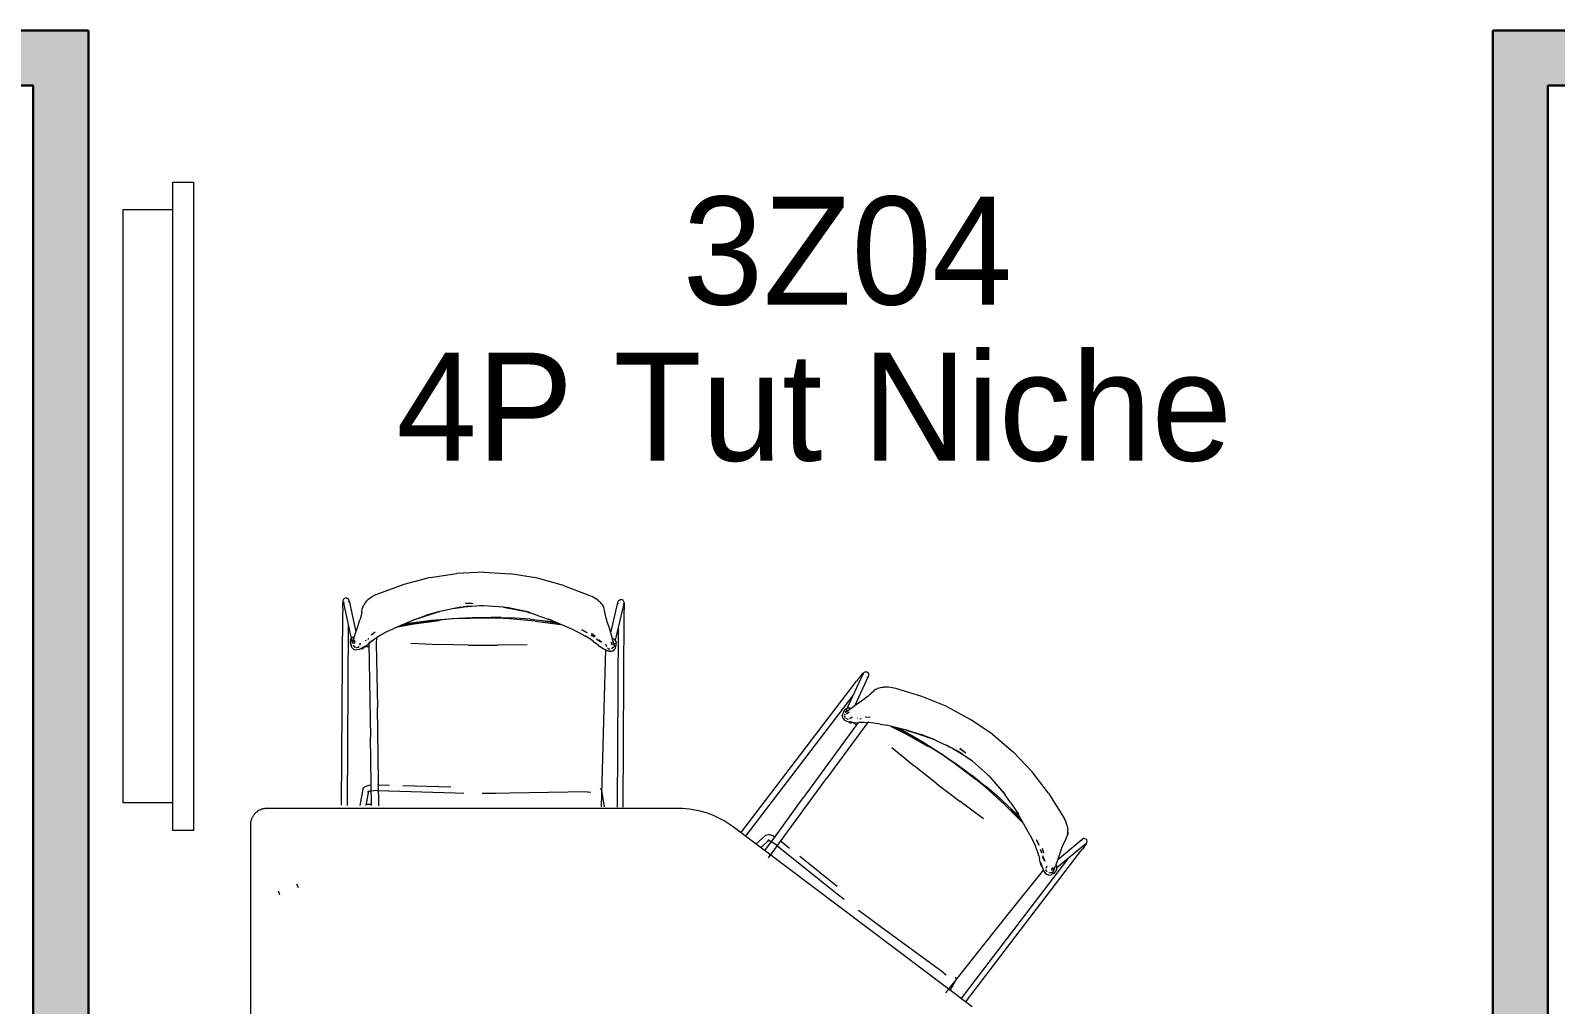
# Model space of a CAD drawing. Header units: millimetres. Extents: x 155927 to 317870, y -36033 to 97293.
# Drawn here: x 213285 to 216106, y 11805 to 13608 of the extents above; entities that cross this region are included whole.
import ezdxf

# ---------------------------------------------------------------- set-up
doc = ezdxf.new("R2010")
doc.units = ezdxf.units.MM
doc.header["$MEASUREMENT"] = 0
for name, color, linetype, lineweight in [('A-AREA-IDEN', 7, 'CONTINUOUS', 9), ('A-WALL-PATT', 7, 'CONTINUOUS', 9), ('E-ELEC-EQPM', 8, 'CONTINUOUS', 9), ('G-IMPT', 8, 'CONTINUOUS', 9), ('I-FURN', 8, 'CONTINUOUS', 9), ('I-WALL', 7, 'CONTINUOUS', 9)]:
    doc.layers.add(name, color=color, linetype=linetype, lineweight=lineweight)
doc.styles.add('Century Gothic', font='GOTHIC.TTF', dxfattribs={"height": 200})

msp = doc.modelspace()

# ---------------------------------------------------------------- hatches: boundary and pattern name
at = {"layer": 'A-WALL-PATT'}
h = msp.add_hatch(color=256, dxfattribs=at)
h.paths.add_polyline_path([(209119.3, 13505.6), (210809.3, 13505.6), (210809.3, 13607.6), (209119.3, 13607.6)], flags=0)
h.paths.add_polyline_path([(205409.3, 13505.6), (205409.3, 13607.6), (205291.8, 13607.6), (205291.8, 13505.6)], flags=0)
h.paths.add_polyline_path([(213289.8, 13505.6), (213289.8, 13607.6), (211819.3, 13607.6), (211819.3, 13505.6), (213010.3, 13505.6)], flags=0)
h.paths.add_polyline_path([(206419.3, 13505.6), (208109.3, 13505.6), (208109.3, 13607.6), (206419.3, 13607.6)], flags=0)
for points in [[(213391.8, 9850.1), (213391.8, 13607.6), (213289.8, 13607.6), (213289.8, 9850.1)], [(215989.8, 9850.1), (216091.8, 9850.1), (216091.8, 13607.6), (215989.8, 13607.6), (215989.8, 9865.1)]]:
    msp.add_hatch(color=256, dxfattribs=at).paths.add_polyline_path(points, flags=0)
h = msp.add_hatch(color=256, dxfattribs=at)
h.paths.add_polyline_path([(216091.8, 13505.6), (217586.3, 13505.6), (217586.3, 13607.6), (216091.8, 13607.6)], flags=0)
h.paths.add_polyline_path([(220212.3, 13505.6), (220212.3, 13607.6), (218596.3, 13607.6), (218596.3, 13505.6), (218815.8, 13505.6)], flags=0)
h.paths.add_polyline_path([(230452.2, 13505.6), (230738.8, 13505.6), (230738.8, 13607.6), (222672.3, 13607.6), (222672.3, 13505.6), (229850.8, 13505.6)], flags=0)
h.paths.add_polyline_path([(221222.3, 13505.6), (221662.3, 13505.6), (221662.3, 13607.6), (221222.3, 13607.6)], flags=0)

# ---------------------------------------------------------------- linework, layer by layer
at = {"layer": 'E-ELEC-EQPM'}
for p, q in [((213547.9, 13327), (213586, 13327)), ((213547.9, 13276.2), (213547.9, 13327)), ((213547.9, 13327), (213586, 13327)), ((213547.9, 12127), (213547.9, 13327)), ((213586, 13327), (213586, 12127)), ((213586, 13327), (213586, 12127)), ((213456, 13276.2), (213547.9, 13276.2)), ((213456, 12177.8), (213456, 13276.2)), ((213456, 12177.8), (213456, 13276.2)), ((213456, 13276.2), (213547.9, 13276.2)), ((213547.9, 12177.8), (213456, 12177.8)), ((213547.9, 12177.8), (213456, 12177.8)), ((213547.9, 12127), (213547.9, 12177.8)), ((213586, 12127), (213547.9, 12127)), ((213586, 12127), (213547.9, 12127))]:
    msp.add_line(p, q, dxfattribs=at)
at = {"layer": 'G-IMPT'}
for p, q in [((214023.7, 12595), (213975.2, 12582.3)), ((214023.7, 12595), (214073.1, 12602.7)), ((214123.1, 12605), (214073.1, 12602.7)), ((214123.1, 12605), (214172.9, 12602.1)), ((214222.3, 12593.7), (214172.9, 12602.1)), ((214270.6, 12580.4), (214222.3, 12593.7)), ((213863.1, 12553.1), (213864.4, 12555.5)), ((213864.4, 12555.5), (213866.5, 12557)), ((213869.2, 12557.3), (213866.5, 12557)), ((213869.2, 12557.3), (213871.3, 12556.5)), ((213871.6, 12556.2), (213871.3, 12556.5)), ((213871.6, 12556.2), (213873.5, 12554.4)), ((213911, 12555.5), (213908.9, 12553.7)), ((213915.9, 12558.8), (213911, 12555.5)), ((213915.9, 12558.8), (213916.2, 12559)), ((213921.8, 12562.1), (213916.2, 12559)), ((213928.2, 12564.9), (213921.8, 12562.1)), ((213975.2, 12582.3), (213928.2, 12564.9)), ((214270.6, 12580.4), (214317.3, 12562.6)), ((214317.3, 12562.6), (214323.7, 12559.6)), ((214329.3, 12556.4), (214323.7, 12559.6)), ((214329.3, 12556.4), (214329.6, 12556.2)), ((214334.5, 12552.8), (214329.6, 12556.2)), ((213860, 12173.4), (213862.2, 12532)), ((213862.3, 12538.3), (213862.2, 12532)), ((213862.3, 12538.3), (213862.5, 12545.5)), ((213862.5, 12545.5), (213862.8, 12550.7)), ((213862.8, 12550.7), (213863.1, 12553.1)), ((213879.5, 12476.8), (213863.4, 12550.5)), ((213863.4, 12550.5), (213864.4, 12548.3)), ((213864.2, 12548.5), (213864.4, 12548.3)), ((213873.5, 12554.4), (213873.2, 12554.7)), ((213874.2, 12551.9), (213873.5, 12554.4)), ((213873.5, 12549.6), (213874, 12552.2)), ((213873.6, 12549.8), (213874, 12552.2)), ((213874.2, 12551.9), (213886.7, 12494.3)), ((213897.3, 12531.4), (213895.6, 12522.1)), ((213897.3, 12531.4), (213898.4, 12537.4)), ((213900.3, 12542.3), (213898.4, 12537.4)), ((213900.3, 12542.3), (213901.5, 12544.6)), ((213903, 12547.1), (213901.5, 12544.6)), ((213903.3, 12547.5), (213903, 12547.1)), ((213903.3, 12547.5), (213904.8, 12549.5)), ((213904.8, 12549.5), (213907, 12551.9)), ((213907, 12551.9), (213908.9, 12553.7)), ((213995.4, 12517.2), (214036.7, 12531.1)), ((214036.7, 12531.1), (214017, 12525.1)), ((214017, 12525.1), (214036.7, 12530.9)), ((214079.3, 12540.1), (214036.7, 12531.1)), ((214036.7, 12531.1), (214041.9, 12532.4)), ((214041.9, 12532.4), (214036.7, 12530.9)), ((214065.5, 12537.7), (214079.6, 12539.7)), ((214065.5, 12537.7), (214072.6, 12538.9)), ((214079.3, 12540.1), (214100.9, 12542.3)), ((214079.3, 12540.1), (214090.6, 12541.3)), ((214079.6, 12539.7), (214090.6, 12541.3)), ((214122.7, 12542.8), (214085.7, 12540.7)), ((214085.7, 12540.7), (214090.6, 12541.3)), ((214089.6, 12547.2), (214103.2, 12547.8)), ((214099.8, 12547.7), (214089.6, 12547.2)), ((214100.9, 12542.3), (214090.6, 12541.3)), ((214122.7, 12542.8), (214115.2, 12542.7)), ((214122.7, 12542.8), (214115.2, 12542.7)), ((214159.6, 12540.1), (214122.7, 12542.8)), ((214159.6, 12540.3), (214166, 12539.1)), ((214159.6, 12540.3), (214163.1, 12539.9)), ((214159.6, 12540.1), (214165, 12539.6)), ((214208.5, 12530), (214166, 12539.5)), ((214201.4, 12531.9), (214166, 12539.5)), ((214166, 12539.1), (214201.4, 12531.9)), ((214208.5, 12530), (214201.4, 12531.9)), ((214201.4, 12531.9), (214208.4, 12529.6)), ((214224.6, 12524.3), (214208.4, 12529.6)), ((214334.5, 12552.8), (214336.5, 12551.1)), ((214338.4, 12549.2), (214336.5, 12551.1)), ((214338.4, 12549.2), (214338.9, 12548.7)), ((214340.6, 12546.8), (214338.9, 12548.7)), ((214342.1, 12544.8), (214340.6, 12546.8)), ((214344.5, 12540.5), (214342.1, 12544.8)), ((214342.1, 12544.8), (214342.3, 12544.4)), ((214342.1, 12544.8), (214345, 12539.6)), ((214342.3, 12544.4), (214343.9, 12541.8)), ((214343.9, 12541.8), (214345, 12539.6)), ((214344.5, 12540.5), (214345, 12539.6)), ((214346.8, 12534.6), (214345, 12539.6)), ((214347.9, 12528.5), (214346.8, 12534.6)), ((214349.4, 12519.3), (214347.9, 12528.5)), ((214358.2, 12492.7), (214371.2, 12548.8)), ((214382, 12547.2), (214366.2, 12479.1)), ((214371.2, 12548.8), (214372, 12551.3)), ((214371.9, 12546.5), (214371.4, 12549.1)), ((214371.8, 12546.7), (214371.4, 12549.1)), ((214372, 12551.3), (214372.3, 12551.6)), ((214374.2, 12553.4), (214372.3, 12551.6)), ((214374.2, 12553.4), (214376.3, 12554.1)), ((214379, 12553.8), (214376.3, 12554.1)), ((214381.1, 12552.3), (214379, 12553.8)), ((214380.8, 12170.1), (214383, 12528.8)), ((214382, 12547.2), (214381, 12545.1)), ((214381, 12545.1), (214381.2, 12545.3)), ((214382.3, 12549.9), (214381.1, 12552.3)), ((214382.3, 12549.9), (214382.6, 12547.5)), ((214382.6, 12547.5), (214382.9, 12542.2)), ((214382.9, 12542.2), (214383, 12535)), ((214383, 12528.8), (214383, 12535)), ((213870.8, 12173.3), (213872.9, 12506.9)), ((213886, 12492.1), (213890, 12504.6)), ((213890, 12504.6), (213893.9, 12516.5)), ((213895.6, 12522.1), (213893.9, 12516.5)), ((213944.7, 12495), (213955.4, 12500.2)), ((213995.4, 12517.2), (213955.3, 12500.2)), ((213964.7, 12504.3), (213955.3, 12500.2)), ((213964.7, 12504.3), (213955.4, 12500.2)), ((213993.8, 12509.3), (213963.5, 12503.7)), ((213963.5, 12503.7), (213993.6, 12509.3)), ((213985.5, 12509.5), (213970.4, 12506.6)), ((213979.2, 12509.6), (213976, 12509)), ((214026.6, 12515.7), (213979.2, 12509.6)), ((213985.5, 12509.5), (214024.8, 12515.1)), ((213989.7, 12515), (213995.4, 12517.2)), ((213989.7, 12515), (213995.4, 12517.2)), ((214040.9, 12515.4), (213993.6, 12509.3)), ((213993.8, 12509.3), (214040.9, 12515.4)), ((213995.4, 12517.2), (214017, 12525.1)), ((213995.4, 12517.2), (214017, 12525.1)), ((214024.8, 12515.1), (214064.5, 12519)), ((214074.4, 12519.2), (214026.6, 12515.7)), ((214064.5, 12519), (214101.6, 12520.8)), ((214074.4, 12519.2), (214098.4, 12520)), ((214098.4, 12520), (214122.5, 12520.2)), ((214101.6, 12520.8), (214117.9, 12521.1)), ((214117.9, 12521.1), (214136.8, 12521.4)), ((214122.5, 12520.2), (214146.6, 12519.7)), ((214155.6, 12520.8), (214136.8, 12521.4)), ((214170.6, 12518.6), (214146.6, 12519.7)), ((214155.6, 12520.8), (214171.9, 12520.4)), ((214218.4, 12514.5), (214170.6, 12518.6)), ((214208.9, 12518.1), (214171.9, 12520.4)), ((214208.9, 12518.1), (214248.7, 12513.7)), ((214218.4, 12514.5), (214265.7, 12507.8)), ((214224.6, 12524.3), (214249.6, 12515.6)), ((214262.1, 12510), (214232.5, 12514.2)), ((214262.1, 12510), (214232.5, 12514.2)), ((214249.6, 12515.6), (214243.1, 12518.2)), ((214289.4, 12498.1), (214243.1, 12518.2)), ((214256.3, 12512.5), (214248.7, 12513.7)), ((214265.7, 12507.8), (214268.3, 12507.3)), ((214349.4, 12519.3), (214351.1, 12513.7)), ((214351.1, 12513.7), (214354.9, 12501.7)), ((214354.9, 12501.7), (214361.5, 12480.5)), ((214372, 12503.8), (214369.9, 12170.2)), ((213876.7, 12479), (213876.4, 12477.3)), ((213876.7, 12473.2), (213876.4, 12477.3)), ((213876.7, 12479), (213876.8, 12479.3)), ((213876.7, 12473.2), (213877.6, 12470)), ((213876.8, 12479.3), (213878.3, 12482.1)), ((213878.4, 12482.4), (213878.3, 12482.1)), ((213878.4, 12482.4), (213880.4, 12484.2)), ((213881.2, 12477.5), (213879.7, 12474.3)), ((213881, 12476.4), (213879.7, 12474.3)), ((213880.1, 12474), (213879.7, 12475.9)), ((213880.3, 12472.9), (213882.4, 12481)), ((213882.1, 12480.4), (213880.3, 12472.9)), ((213882.8, 12485.4), (213880.4, 12484.2)), ((213882.9, 12485.4), (213880.4, 12484.2)), ((213880.6, 12484.3), (213880.4, 12484.2)), ((213880.5, 12475.2), (213882.4, 12481)), ((213881.2, 12477.5), (213880.5, 12475.2)), ((213880.6, 12484.3), (213882.9, 12485.4)), ((213881, 12476.4), (213881.5, 12476.8)), ((213881.3, 12470.4), (213882.1, 12468.7)), ((213882.1, 12480.4), (213886, 12492.1)), ((213882.8, 12485.4), (213882.9, 12485.4)), ((213884.3, 12478.8), (213882.9, 12478.1)), ((213883.5, 12472.9), (213885.1, 12478.5)), ((213883.5, 12472.9), (213884.4, 12475)), ((213884.8, 12475.3), (213883.7, 12474.2)), ((213883.7, 12474.2), (213884.4, 12475)), ((213884.8, 12475.3), (213884, 12474.7)), ((213893.9, 12469.6), (213895.2, 12474.3)), ((213905.3, 12478.7), (213903.9, 12478.1)), ((213906.2, 12469.2), (213911.7, 12473.5)), ((213908.5, 12480.4), (213910.1, 12481.4)), ((213910.7, 12481.8), (213910.1, 12481.4)), ((213910.7, 12473.1), (213913.4, 12300.2)), ((213910.8, 12474.4), (213919.1, 12479.9)), ((213910.8, 12474.4), (213918.6, 12479.4)), ((213914.9, 12476.4), (213911.7, 12473.5)), ((213914.6, 12488.7), (213915.1, 12489.1)), ((213914.9, 12476.4), (213919.1, 12479.9)), ((213915.1, 12489.1), (213922.5, 12494.3)), ((213918.6, 12479.4), (213926, 12484.8)), ((213924.8, 12482), (213924.3, 12473.6)), ((213924.3, 12473.6), (213926.3, 12354.7)), ((213925.5, 12484.8), (213924.8, 12482)), ((213934.3, 12489.6), (213925.3, 12484.3)), ((213926, 12484.8), (213925.3, 12484.3)), ((213944.7, 12495), (213934.3, 12489.6)), ((213988.1, 12473.7), (214041.3, 12471.2)), ((214095.2, 12469.9), (214041.3, 12471.2)), ((214203.2, 12470.2), (214149.2, 12469.6)), ((214289.4, 12498.1), (214300, 12492.8)), ((214300, 12492.8), (214310.4, 12487.2)), ((214314.8, 12492.4), (214304.4, 12498)), ((214304.4, 12498), (214313.8, 12493)), ((214319.3, 12481.8), (214310.4, 12487.2)), ((214314.8, 12492.4), (214313.8, 12493)), ((214325.9, 12476.9), (214318.6, 12482.3)), ((214319.3, 12481.8), (214318.6, 12482.3)), ((214327.5, 12484.4), (214321.6, 12488.3)), ((214321.6, 12488.3), (214323.5, 12487.1)), ((214322.3, 12491.8), (214329.5, 12486.6)), ((214327.5, 12484.4), (214323.5, 12487.1)), ((214325.9, 12476.9), (214329.6, 12473.8)), ((214330, 12486.2), (214329.5, 12486.6)), ((214332.8, 12470.8), (214329.6, 12473.8)), ((214332.3, 12480.7), (214331.7, 12481.1)), ((214334.8, 12479), (214331.7, 12481.1)), ((214332.3, 12480.7), (214334.8, 12479)), ((214338.2, 12466.5), (214332.8, 12470.8)), ((214336.6, 12477.4), (214333.9, 12479.1)), ((214334.4, 12478.8), (214333.9, 12479.1)), ((214336.6, 12477.4), (214334.4, 12478.8)), ((214336.6, 12477.4), (214336, 12477.7)), ((214339.8, 12475.7), (214336, 12477.7)), ((214338.9, 12477.5), (214336.5, 12479.6)), ((214336.6, 12477.4), (214339.8, 12475.7)), ((214340.1, 12476.6), (214341.3, 12475.8)), ((214350.6, 12466.6), (214349.2, 12471.5)), ((214360.8, 12471.3), (214359.3, 12472.7)), ((214359.3, 12472.7), (214360.4, 12471.8)), ((214361, 12470), (214359.5, 12475.5)), ((214360.8, 12471.3), (214359.8, 12472.4)), ((214361, 12470), (214359.8, 12472.4)), ((214364, 12472.2), (214361.5, 12480.5)), ((214361.8, 12482.4), (214361.7, 12482.4)), ((214363.5, 12473.4), (214361.7, 12475.1)), ((214361.8, 12482.4), (214364, 12481.3)), ((214364.2, 12469.9), (214362.1, 12478.1)), ((214362.1, 12478.1), (214362.5, 12476.8)), ((214364.2, 12469.9), (214362.5, 12476.8)), ((214364.8, 12471.3), (214363.3, 12474.5)), ((214365.6, 12466.6), (214363.3, 12474.5)), ((214364.8, 12471.3), (214363.5, 12473.4)), ((214364, 12481.3), (214364.2, 12481.2)), ((214365.6, 12466.6), (214364, 12472.2)), ((214366.3, 12479.1), (214364.2, 12481.2)), ((214364.8, 12472.9), (214364.4, 12471)), ((214364.5, 12480.9), (214366.1, 12479.3)), ((214364.5, 12480.9), (214366.3, 12479.1)), ((214367.8, 12475.9), (214366.1, 12479.3)), ((214366.1, 12479.3), (214367.7, 12476.2)), ((214366.1, 12479.3), (214366.3, 12479.1)), ((214367.8, 12475.9), (214366.3, 12479.1)), ((214366.8, 12466.9), (214367.8, 12470.1)), ((214367.8, 12475.9), (214367.7, 12476.2)), ((214367.8, 12475.9), (214368.1, 12474.2)), ((214367.8, 12470.1), (214367.9, 12472.9)), ((214367.9, 12472.9), (214368.1, 12474.2)), ((213879, 12465.7), (213877.6, 12470)), ((213879, 12465.7), (213882.2, 12462.6)), ((213881.6, 12469.9), (213882.1, 12468.7)), ((213882.2, 12462.6), (213883.5, 12462.1)), ((213885, 12465.9), (213882.4, 12468.1)), ((213883.5, 12462.1), (213887.7, 12460.9)), ((213883.9, 12466.9), (213885.6, 12465.7)), ((213883.9, 12466.9), (213884.5, 12466.5)), ((213885.6, 12465.7), (213884.5, 12466.5)), ((213887.5, 12465.2), (213888.1, 12465.3)), ((213891.8, 12461.7), (213887.7, 12460.9)), ((213890, 12465.7), (213888.1, 12465.3)), ((213890.6, 12466), (213890, 12465.7)), ((213890.6, 12466), (213892.5, 12467.6)), ((213891.8, 12461.7), (213900.3, 12466.1)), ((213903.1, 12467.3), (213898.3, 12465.1)), ((213898.3, 12465.1), (213900.3, 12466.1)), ((213910.8, 12466.7), (213902.7, 12467.1)), ((213903.1, 12467.3), (213906.2, 12469.2)), ((213903.5, 12467.5), (213909.7, 12467.2)), ((213903.5, 12467.5), (213910.8, 12467.1)), ((214095.2, 12469.9), (214149.2, 12469.6)), ((214339.5, 12466.3), (214335.8, 12468.6)), ((214335.8, 12468.6), (214344.1, 12463.8)), ((214341.3, 12464.6), (214338.2, 12466.5)), ((214339.5, 12466.3), (214344.1, 12463.8)), ((214341.3, 12464.6), (214347.3, 12462)), ((214348.3, 12461.5), (214345.2, 12352.1)), ((214353.3, 12459), (214347.3, 12462)), ((214353.7, 12463.1), (214352.1, 12464.6)), ((214356.6, 12458), (214352.9, 12459.3)), ((214357.9, 12458.5), (214352.9, 12459.3)), ((214357.9, 12458.5), (214353.3, 12459)), ((214353.7, 12463.1), (214354.7, 12462.6)), ((214356.3, 12462.4), (214354.7, 12462.6)), ((214356.6, 12458), (214360.8, 12459.1)), ((214359.8, 12463.2), (214362.1, 12465.2)), ((214360.8, 12459.1), (214362.1, 12459.6)), ((214362.1, 12459.6), (214365.4, 12462.7)), ((214362.3, 12465.7), (214363.1, 12467.3)), ((214362.8, 12467), (214362.3, 12465.7)), ((214366.8, 12466.9), (214365.4, 12462.7)), ((214793.7, 12349), (214824.9, 12417)), ((214821.2, 12413.6), (214824.5, 12417.5)), ((214824.3, 12414.9), (214824.4, 12414.6)), ((214824.9, 12417), (214824.4, 12414.6)), ((214824.5, 12417.5), (214826.3, 12419.3)), ((214826.3, 12419.3), (214828.7, 12420.4)), ((214828.7, 12420.4), (214831.3, 12420.3)), ((214833.6, 12419), (214831.3, 12420.3)), ((214833.6, 12419), (214834.9, 12417.1)), ((214834.4, 12411.6), (214835.3, 12414.1)), ((214834.9, 12416.6), (214834.9, 12417.1)), ((214834.9, 12416.6), (214835.3, 12414.1)), ((214835.3, 12414.1), (214835.3, 12414.5)), ((214598.6, 12122.4), (214812.8, 12403)), ((214834.4, 12411.6), (214809.7, 12358.1)), ((214816.7, 12407.9), (214812.8, 12403)), ((214816.7, 12407.9), (214821.2, 12413.6)), ((214832.5, 12410.2), (214834.4, 12412)), ((214832.7, 12410.3), (214834.4, 12412)), ((214849.4, 12388.3), (214845, 12385.4)), ((214849.4, 12388.3), (214851.8, 12389.4)), ((214854.5, 12390.5), (214851.8, 12389.4)), ((214855, 12390.7), (214854.5, 12390.5)), ((214855, 12390.7), (214857.4, 12391.3)), ((214857.4, 12391.3), (214860.6, 12391.9)), ((214860.6, 12391.9), (214863.2, 12392.2)), ((214865.9, 12392.3), (214863.2, 12392.2)), ((214871.8, 12392.1), (214865.9, 12392.3)), ((214871.8, 12392.1), (214872.2, 12392)), ((214878.6, 12391.1), (214872.2, 12392)), ((214885.3, 12389.5), (214878.6, 12391.1)), ((214933.3, 12375.1), (214885.3, 12389.5)), ((214607.3, 12115.8), (214806.3, 12376.5)), ((214807.8, 12356.8), (214818.5, 12364.4)), ((214818.5, 12364.4), (214828.8, 12371.5)), ((214833.6, 12375), (214828.8, 12371.5)), ((214840.5, 12381.3), (214833.6, 12375)), ((214840.5, 12381.3), (214845, 12385.4)), ((214979.7, 12356.1), (214933.3, 12375.1)), ((213928.8, 12172.7), (213926.3, 12354.7)), ((214345.2, 12352.1), (214340.3, 12170.4)), ((214786.3, 12339.9), (214787.8, 12344.2)), ((214786.3, 12339.9), (214787, 12335.5)), ((214787, 12335.5), (214787.8, 12334.3)), ((214789, 12347.3), (214787.8, 12344.2)), ((214787.8, 12334.3), (214790.4, 12330.8)), ((214789, 12347.3), (214791.3, 12350.7)), ((214794.2, 12329), (214790.4, 12330.8)), ((214791.2, 12336.5), (214790.5, 12339.8)), ((214791, 12342.3), (214790.6, 12340.5)), ((214791, 12341.7), (214790.6, 12340.5)), ((214791, 12337.9), (214791.6, 12336)), ((214791, 12337.9), (214791.2, 12337.2)), ((214791.6, 12336), (214791.2, 12337.2)), ((214792.5, 12351.9), (214791.3, 12350.7)), ((214791.7, 12344.9), (214798.3, 12350.1)), ((214797.7, 12349.8), (214791.7, 12344.9)), ((214795.2, 12348), (214792.1, 12346.4)), ((214794.4, 12347.2), (214792.1, 12346.4)), ((214792.2, 12345.8), (214793, 12347.6)), ((214792.5, 12351.9), (214792.8, 12352.1)), ((214792.8, 12352.1), (214795.6, 12353.5)), ((214792.8, 12334.4), (214793.3, 12334.1)), ((214793.3, 12346.6), (214798.3, 12350.1)), ((214795.2, 12348), (214793.3, 12346.6)), ((214795.1, 12333.2), (214793.3, 12334.1)), ((214794.3, 12343), (214798.9, 12346.5)), ((214794.3, 12343), (214796.3, 12344.1)), ((214795.8, 12333.1), (214795.1, 12333.2)), ((214796.7, 12344.1), (214795.2, 12343.9)), ((214795.2, 12343.9), (214796.3, 12344.1)), ((214795.9, 12353.6), (214795.6, 12353.5)), ((214796.7, 12344.1), (214795.8, 12344.1)), ((214795.8, 12333.1), (214798.2, 12333.3)), ((214795.9, 12353.6), (214798.6, 12353.9)), ((214797.7, 12349.8), (214807.8, 12356.8)), ((214801.2, 12353.3), (214798.6, 12353.9)), ((214798.8, 12353.9), (214798.6, 12353.9)), ((214801.3, 12353.3), (214798.6, 12353.9)), ((214798.8, 12353.9), (214801.3, 12353.3)), ((214800.6, 12334), (214804.5, 12337)), ((214801.2, 12353.3), (214801.3, 12353.3)), ((214815.2, 12334.4), (214814.7, 12334.6)), ((214818.7, 12333.9), (214820.6, 12333.7)), ((214821.3, 12333.7), (214820.6, 12333.7)), ((214828.7, 12336.9), (214829.3, 12336.9)), ((214829.3, 12336.9), (214838.3, 12336.6)), ((214979.7, 12356.1), (215023.8, 12332.5)), ((215065.1, 12304.3), (215023.8, 12332.5)), ((214816.1, 12326.8), (214714.2, 12187)), ((214827.3, 12318.9), (214757.3, 12222.9)), ((214794.2, 12329), (214803.5, 12327.4)), ((214806.5, 12326.7), (214801.4, 12327.8)), ((214801.4, 12327.8), (214803.5, 12327.4)), ((214812.5, 12321.4), (214805.9, 12327)), ((214806.5, 12326.7), (214810.2, 12326.3)), ((214807, 12326.6), (214812.7, 12321.8)), ((214807, 12326.6), (214812.7, 12321.8)), ((214810.2, 12326.3), (214817.1, 12326.5)), ((214817, 12327.7), (214826.2, 12327)), ((214817, 12327.7), (214826.9, 12327.1)), ((214821.4, 12326.8), (214817.1, 12326.5)), ((214821.4, 12326.8), (214826.9, 12327.1)), ((214826.2, 12327), (214835.4, 12326.9)), ((214832.7, 12325.3), (214827.3, 12318.9)), ((214835, 12327.2), (214832.7, 12325.3)), ((214844.9, 12325.7), (214834.5, 12326.9)), ((214835.4, 12326.9), (214834.5, 12326.9)), ((214856.5, 12323.7), (214844.9, 12325.7)), ((214856.5, 12323.7), (214868.1, 12321.5)), ((214878, 12319.1), (214868.1, 12321.6)), ((214910.4, 12311), (214868.1, 12321.6)), ((214878, 12319.1), (214868.1, 12321.5)), ((214904.2, 12305.7), (214876.7, 12319.4)), ((214876.7, 12319.4), (214904.1, 12305.7)), ((214897.8, 12310.8), (214884, 12317.6)), ((214892.8, 12314.7), (214889.9, 12316.1)), ((214934.3, 12291), (214892.8, 12314.7)), ((214897.8, 12310.8), (214932.5, 12291.7)), ((214945.6, 12282.2), (214904.1, 12305.7)), ((214904.2, 12305.7), (214945.6, 12282.2)), ((214904.4, 12312.7), (214910.4, 12311)), ((214904.4, 12312.7), (214910.3, 12310.9)), ((214910.3, 12310.9), (214932.3, 12304.3)), ((214910.4, 12311), (214951.6, 12297.2)), ((214910.4, 12311), (214932.3, 12304.3)), ((214951.6, 12297.2), (214932.3, 12304.3)), ((214932.3, 12304.3), (214951.5, 12297.1)), ((215065.1, 12304.3), (215103.2, 12272)), ((213914.7, 12213.7), (213913.4, 12300.2)), ((214878.2, 12280.6), (214919.3, 12246.7)), ((214932.5, 12291.7), (214966.6, 12270.8)), ((214974.6, 12265.1), (214934.3, 12291)), ((214956.6, 12295.2), (214951.5, 12297.1)), ((214991, 12278.8), (214951.6, 12297.2)), ((214951.6, 12297.2), (214956.6, 12295.2)), ((214978.6, 12285.2), (214985, 12281.9)), ((214978.6, 12285.2), (214991.1, 12278.3)), ((214991, 12278.8), (215009.7, 12267.6)), ((214991, 12278.8), (215000.8, 12272.9)), ((214991.1, 12278.3), (215000.8, 12272.9)), ((215027.4, 12254.9), (214996.6, 12275.4)), ((214996.6, 12275.4), (215000.8, 12272.9)), ((215009.7, 12267.6), (215000.8, 12272.9)), ((215012, 12272.5), (215003.6, 12278.3)), ((215003.6, 12278.3), (215014.8, 12270.6)), ((214961.5, 12213.2), (214919.3, 12246.7)), ((214966.6, 12270.8), (214997.3, 12250)), ((214974.6, 12265.1), (214994.3, 12251.2)), ((214994.3, 12251.2), (215013.6, 12236.9)), ((214997.3, 12250), (215010.5, 12240.4)), ((215027.4, 12254.9), (215021.3, 12259.3)), ((215027.3, 12254.8), (215021.3, 12259.3)), ((215055.2, 12230.5), (215027.3, 12254.8)), ((215137.5, 12235.6), (215103.2, 12272)), ((214649.8, 12075.9), (214757.3, 12222.9)), ((215010.5, 12240.4), (215025.7, 12229.3)), ((215013.6, 12236.9), (215032.6, 12222)), ((215040.4, 12217.5), (215025.7, 12229.3)), ((215051.1, 12206.7), (215032.6, 12222)), ((215040.4, 12217.5), (215053.2, 12207.3)), ((215055.2, 12230.5), (215058.3, 12227.7)), ((215055.3, 12230.6), (215059.7, 12225.8)), ((215055.3, 12230.6), (215057.9, 12228.2)), ((215059.7, 12225.8), (215083.7, 12198.8)), ((215088.2, 12193), (215060, 12226.1)), ((215083.7, 12198.8), (215060, 12226.1)), ((215168.2, 12195.8), (215137.5, 12235.6)), ((213899.5, 12203.4), (213894, 12172.9)), ((213899.5, 12203.4), (213901, 12205.5)), ((213901, 12205.5), (213902.9, 12207.5)), ((213905.1, 12208.4), (213902.9, 12207.5)), ((213910, 12200.1), (213905, 12172.8)), ((213910.6, 12210.2), (213905.1, 12208.4)), ((213913, 12199.5), (213908.3, 12198)), ((213908.3, 12198), (213910.3, 12199.5)), ((213910, 12200.1), (213909, 12198.1)), ((213909, 12198.1), (213910.3, 12199.5)), ((213914.8, 12210.7), (213910.6, 12210.2)), ((213919.9, 12200.4), (213913, 12199.5)), ((213915.3, 12172.8), (213914.7, 12213.7)), ((213926.3, 12200.5), (213919.9, 12200.4)), ((213926.3, 12200.5), (214070.4, 12196.4)), ((213926.5, 12200.6), (214070.4, 12196.4)), ((213926.7, 12211.4), (213948.8, 12210.7)), ((213973.2, 12210), (214062, 12207.4)), ((214070.5, 12196.3), (214086.3, 12196)), ((214145.6, 12195.5), (214120.5, 12195.4)), ((214170.5, 12195.7), (214145.6, 12195.5)), ((214314.8, 12198.1), (214170.5, 12195.7)), ((214314.8, 12198.1), (214321.2, 12197.9)), ((214338.2, 12204.8), (214340.1, 12202.7)), ((214340.1, 12202.7), (214341.6, 12200.6)), ((214346.7, 12170.3), (214341.6, 12200.6)), ((214961.5, 12213.2), (215004.5, 12180.4)), ((215086.8, 12174.6), (215051.1, 12206.7)), ((215081.4, 12183.2), (215053.2, 12207.3)), ((215088.2, 12193), (215083.7, 12198.8)), ((215083.7, 12198.8), (215087.9, 12192.7)), ((215097.6, 12178.8), (215087.9, 12192.7)), ((215168.2, 12195.8), (215194.7, 12153.5)), ((213905.5, 12175.7), (213915.6, 12175.7)), ((214663.2, 12117.1), (214714.2, 12187)), ((215047.9, 12148.4), (215004.5, 12180.4)), ((215081.4, 12183.2), (215110.5, 12155.8)), ((215086.8, 12174.6), (215120.5, 12140.8)), ((215097.6, 12178.8), (215112.3, 12156.8)), ((215119, 12144.7), (215097.8, 12165.9)), ((215119, 12144.7), (215097.8, 12165.9)), ((215112.3, 12156.8), (215108.8, 12162.7)), ((215133.6, 12118.8), (215108.8, 12162.7)), ((215115.8, 12150.3), (215110.5, 12155.8)), ((215120.5, 12140.8), (215122.3, 12138.8)), ((215194.7, 12153.5), (215198, 12147.3)), ((215200.6, 12141.4), (215198, 12147.3)), ((215200.6, 12141.4), (215200.7, 12141)), ((215202.5, 12135.4), (215200.7, 12141)), ((215202.5, 12135.4), (215203.1, 12132.7)), ((215203.5, 12130.2), (215203.1, 12132.7)), ((214644.9, 12118.1), (214626.6, 12101.2)), ((214651.2, 12109.2), (214636.6, 12095.6)), ((214642.7, 12089.1), (214663.2, 12117.1)), ((214644.9, 12118.1), (214647.3, 12118.8)), ((214647.3, 12118.8), (214650.1, 12119.3)), ((214653.3, 12106.9), (214648.7, 12108.5)), ((214648.7, 12108.5), (214651.1, 12108.5)), ((214651.2, 12109.2), (214649.3, 12108.2)), ((214649.3, 12108.2), (214651.1, 12108.5)), ((214652.3, 12118.8), (214650.1, 12119.3)), ((214657.9, 12116.8), (214652.3, 12118.8)), ((214659.3, 12103.4), (214653.3, 12106.9)), ((214661.7, 12114.6), (214657.9, 12116.8)), ((214664.5, 12099.7), (214659.3, 12103.4)), ((214671.4, 12108.1), (214688.7, 12094.3)), ((215133.6, 12118.8), (215138.8, 12108.2)), ((215138.8, 12108.2), (215143.8, 12097.5)), ((215150.4, 12099), (215145.5, 12109.7)), ((215145.5, 12109.7), (215150, 12100)), ((215184.4, 12072.3), (215229.4, 12110.1)), ((215194.3, 12099.6), (215198.6, 12107.9)), ((215198.6, 12107.9), (215201.4, 12113.4)), ((215201.4, 12113.4), (215203, 12118.4)), ((215203.8, 12124.4), (215203, 12118.4)), ((215203.4, 12120.9), (215203, 12118.4)), ((215203.1, 12119.5), (215203, 12118.4)), ((215203.1, 12119.5), (215203.8, 12124.4)), ((215203.7, 12123.9), (215203.4, 12120.9)), ((215203.5, 12130.2), (215203.5, 12129.4)), ((215203.8, 12126.9), (215203.5, 12129.4)), ((215203.8, 12124.4), (215203.7, 12123.9)), ((215203.8, 12124.4), (215203.8, 12126.9)), ((215228.6, 12107.8), (215229.8, 12110.1)), ((215228.7, 12108.1), (215229.8, 12110.1)), ((215229.4, 12110.1), (215231.6, 12111.6)), ((215231.6, 12111.6), (215232, 12111.7)), ((215234.6, 12112), (215232, 12111.7)), ((215234.6, 12112), (215236.7, 12111.2)), ((215238.6, 12109.4), (215236.7, 12111.2)), ((215239, 12104.3), (215237.8, 12102.1)), ((215239.4, 12106.9), (215238.6, 12109.4)), ((215239, 12104.3), (215239.4, 12106.9)), ((214664.5, 12099.7), (214777.1, 12009.7)), ((214664.8, 12099.6), (214777.1, 12009.7)), ((214707.7, 12079.1), (214777.1, 12023.5)), ((215014.5, 11808.9), (215226.8, 12087)), ((215147.7, 12087.8), (215143.8, 12097.5)), ((215149.9, 12079.9), (215147.4, 12088.7)), ((215147.7, 12087.8), (215147.4, 12088.7)), ((215149.9, 12079.9), (215151.1, 12075.2)), ((215150.4, 12099), (215150, 12100)), ((215151.8, 12070.9), (215151.1, 12075.2)), ((215155.8, 12084.9), (215153.4, 12091.6)), ((215153.4, 12091.6), (215154.2, 12089.4)), ((215155.8, 12084.9), (215154.2, 12089.4)), ((215156.1, 12094), (215158.7, 12085.4)), ((215157.4, 12079.1), (215157.2, 12079.7)), ((215158.4, 12076.3), (215157.2, 12079.7)), ((215157.4, 12079.1), (215158.4, 12076.3)), ((215158.8, 12073.9), (215157.7, 12076.9)), ((215157.9, 12076.2), (215157.7, 12076.9)), ((215158.8, 12073.9), (215157.9, 12076.2)), ((215158.9, 12084.8), (215158.7, 12085.4)), ((215160.8, 12072.5), (215160.1, 12075.7)), ((215188, 12082.3), (215180.6, 12061.3)), ((215237.1, 12102.3), (215183.5, 12057.4)), ((215192.2, 12094.1), (215188, 12082.3)), ((215194.3, 12099.6), (215192.2, 12094.1)), ((215226.8, 12087), (215230.6, 12092)), ((215234.8, 12097.8), (215230.6, 12092)), ((215237.8, 12102.1), (215234.8, 12097.8)), ((215237.1, 12102.3), (215235, 12101.2)), ((215235, 12101.2), (215235.3, 12101.2)), ((215203, 12073.7), (215005.8, 11815.4)), ((215158.6, 12054.1), (215090.3, 11968.7)), ((215153.6, 12064.2), (215151.8, 12070.9)), ((215154.4, 12063.3), (215152.9, 12067.3)), ((215152.9, 12067.3), (215156.6, 12058.5)), ((215154.8, 12060.8), (215153.6, 12064.2)), ((215154.4, 12063.3), (215156.6, 12058.5)), ((215154.8, 12060.8), (215158.1, 12055.1)), ((215161.1, 12049.1), (215158.1, 12055.1)), ((215158.8, 12073.9), (215158.6, 12074.5)), ((215160.4, 12070.6), (215158.6, 12074.5)), ((215158.8, 12073.9), (215160.4, 12070.6)), ((215163.1, 12046.4), (215161, 12049.6)), ((215164.5, 12045.9), (215161, 12049.6)), ((215164.5, 12045.9), (215161.1, 12049.1)), ((215161.2, 12071.1), (215161.7, 12069.8)), ((215163.5, 12056.9), (215165.4, 12061.5)), ((215163.9, 12052.1), (215163.5, 12054.3)), ((215163.9, 12052.1), (215164.4, 12051.2)), ((215165.5, 12050.1), (215164.4, 12051.2)), ((215168.8, 12048.6), (215171.8, 12048.8)), ((215172.4, 12049), (215174, 12049.9)), ((215176.7, 12047.4), (215173, 12044.8)), ((215173.9, 12053.3), (215175.9, 12058.6)), ((215173.9, 12053.3), (215174.3, 12055.9)), ((215174.4, 12054.4), (215174.2, 12056.5)), ((215174.2, 12056.5), (215174.5, 12055.1)), ((215174.4, 12054.4), (215174.3, 12055.9)), ((215175.5, 12047.8), (215178.4, 12055.5)), ((215175.5, 12047.8), (215177.6, 12053.2)), ((215176.3, 12051.3), (215179.6, 12059)), ((215176.3, 12051.3), (215179.1, 12057.8)), ((215176.7, 12047.4), (215179.4, 12049.3)), ((215178.6, 12053.3), (215177.1, 12052)), ((215177.9, 12054.5), (215177.4, 12056.9)), ((215177.6, 12053.2), (215180.6, 12061.3)), ((215177.7, 12052), (215178.4, 12055.5)), ((215177.7, 12052), (215177.9, 12054.5)), ((215179.6, 12059), (215179.1, 12057.8)), ((215179.4, 12049.3), (215181.2, 12051.4)), ((215181.2, 12051.4), (215182, 12052.4)), ((215182, 12062.7), (215181.9, 12062.8)), ((215182, 12062.7), (215183.1, 12060.5)), ((215182.8, 12053.9), (215182, 12052.4)), ((215182.8, 12053.9), (215183.6, 12057.6)), ((215182.8, 12053.9), (215183.6, 12057.4)), ((215182.8, 12053.9), (215183, 12054.2)), ((215183.6, 12057.6), (215183, 12054.2)), ((215183.1, 12060.5), (215183.2, 12060.3)), ((215183.6, 12057.4), (215183.2, 12060.3)), ((215183.2, 12059.9), (215183.6, 12057.6)), ((215183.2, 12059.9), (215183.6, 12057.4)), ((215183.6, 12057.6), (215183.6, 12057.4)), ((215163.1, 12046.4), (215167.2, 12044.7)), ((215167.2, 12044.7), (215168.5, 12044.3)), ((215168.5, 12044.3), (215173, 12044.8)), ((214777.2, 12009.5), (214789.9, 11999.5)), ((214836.6, 11963.7), (214816.6, 11978.7)), ((214856.6, 11948.9), (214836.6, 11963.7)), ((215090.3, 11968.7), (214977.1, 11826.4)), ((214973.3, 11863.9), (214856.6, 11948.9)), ((214973.3, 11863.9), (214978.3, 11859.9)), ((214986.3, 11830.6), (214996.3, 11849.8)), ((214996, 11855.2), (214996.3, 11852.4)), ((214996.3, 11852.4), (214996.3, 11849.8))]:
    msp.add_line(p, q, dxfattribs=at)
at = {"layer": 'I-FURN'}
for p, q in [((213895.4, 12463.8), (213896.9, 12463.3)), ((213902, 12465.8), (213896.9, 12463.3)), ((213896.9, 12463.3), (213901.2, 12464.9)), ((213896.9, 12463.3), (213900.2, 12464.1)), ((213896.9, 12463.3), (213899.2, 12463.6)), ((213896.9, 12463.3), (213898.1, 12463.3)), ((213898.1, 12463.3), (213899.2, 12463.6)), ((213902, 12465.8), (213898.2, 12465.1)), ((213899.2, 12463.6), (213900.2, 12464.1)), ((213902, 12465.8), (213899.4, 12465.6)), ((213902, 12465.8), (213899.9, 12465.8)), ((213901.2, 12464.9), (213900.2, 12464.1)), ((213902, 12465.8), (213900.3, 12466)), ((213902, 12465.8), (213900.5, 12466.1)), ((213902, 12465.8), (213901.2, 12464.9)), ((213902, 12465.8), (213902.2, 12467)), ((214798.3, 12328.6), (214799.2, 12327.2)), ((214799.2, 12327.2), (214800.1, 12326.5)), ((214804.7, 12326.1), (214799.2, 12327.2)), ((214799.2, 12327.2), (214803.6, 12325.9)), ((214799.2, 12327.2), (214801.2, 12326.1)), ((214799.2, 12327.2), (214802.4, 12325.9)), ((214800.1, 12326.5), (214801.2, 12326.1)), ((214801.2, 12326.1), (214802.4, 12325.9)), ((214804.7, 12326.1), (214801.3, 12327.9)), ((214803.6, 12325.9), (214802.4, 12325.9)), ((214804.7, 12326.1), (214802.6, 12327.6)), ((214804.7, 12326.1), (214803.2, 12327.4)), ((214804.7, 12326.1), (214803.5, 12327.3)), ((214804.7, 12326.1), (214803.6, 12325.9)), ((213701.8, 12160.1), (213700.9, 12159.3)), ((213702.7, 12160.8), (213701.8, 12160.1)), ((213703.7, 12161.6), (213702.7, 12160.8)), ((213704.7, 12162.3), (213703.7, 12161.6)), ((213705.7, 12162.9), (213704.7, 12162.3)), ((213706.7, 12163.6), (213705.7, 12162.9)), ((213707.8, 12164.1), (213706.7, 12163.6)), ((213708.8, 12164.7), (213707.8, 12164.1)), ((213709.9, 12165.2), (213708.8, 12164.7)), ((213711, 12165.6), (213709.9, 12165.2)), ((213712.2, 12166), (213711, 12165.6)), ((213713.3, 12166.4), (213712.2, 12166)), ((213714.5, 12166.7), (213713.3, 12166.4)), ((213715.6, 12166.9), (213714.5, 12166.7)), ((213716.8, 12167.1), (213715.6, 12166.9)), ((213718, 12167.3), (213716.8, 12167.1)), ((213719.2, 12167.4), (213718, 12167.3)), ((213720.4, 12167.5), (213719.2, 12167.4)), ((213721.6, 12167.5), (213720.4, 12167.5)), ((214482.5, 12167.5), (213721.6, 12167.5)), ((214483.4, 12167.5), (214482.5, 12167.5)), ((214490.2, 12167.3), (214483.4, 12167.5)), ((214497, 12166.9), (214490.2, 12167.3)), ((214503.8, 12166.2), (214497, 12166.9)), ((214510.5, 12165.2), (214503.8, 12166.2)), ((214517.2, 12163.9), (214510.5, 12165.2)), ((214523.8, 12162.4), (214517.2, 12163.9)), ((214530.4, 12160.6), (214523.8, 12162.4)), ((214536.9, 12158.6), (214530.4, 12160.6)), ((213691.7, 12140.2), (213691.6, 12139)), ((213691.6, 12139), (213691.6, 12137.8)), ((213691.6, 12137.8), (213691.6, 12137.5)), ((213691.6, 12137.5), (213691.6, 11184.1)), ((213691.9, 12141.4), (213691.7, 12140.2)), ((213692, 12142.6), (213691.9, 12141.4)), ((213692.3, 12143.8), (213692, 12142.6)), ((213692.5, 12145), (213692.3, 12143.8)), ((213692.9, 12146.1), (213692.5, 12145)), ((213693.2, 12147.3), (213692.9, 12146.1)), ((213693.6, 12148.4), (213693.2, 12147.3)), ((213694.1, 12149.5), (213693.6, 12148.4)), ((213694.6, 12150.6), (213694.1, 12149.5)), ((213695.1, 12151.7), (213694.6, 12150.6)), ((213695.7, 12152.7), (213695.1, 12151.7)), ((213696.4, 12153.7), (213695.7, 12152.7)), ((213697, 12154.7), (213696.4, 12153.7)), ((213697.7, 12155.7), (213697, 12154.7)), ((213698.5, 12156.6), (213697.7, 12155.7)), ((213699.3, 12157.5), (213698.5, 12156.6)), ((213700.1, 12158.4), (213699.3, 12157.5)), ((213700.9, 12159.3), (213700.1, 12158.4)), ((214543.3, 12156.3), (214536.9, 12158.6)), ((214549.6, 12153.7), (214543.3, 12156.3)), ((214555.7, 12150.9), (214549.6, 12153.7)), ((214561.8, 12147.9), (214555.7, 12150.9)), ((214567.8, 12144.6), (214561.8, 12147.9)), ((214573.6, 12141), (214567.8, 12144.6)), ((214579.2, 12137.3), (214573.6, 12141)), ((214584.8, 12133.3), (214579.2, 12137.3)), ((215026.5, 11800.4), (214584.8, 12133.3)), ((213776.9, 12027.9), (213779.6, 12021.3)), ((213745.8, 12007.7), (213743.2, 12014.4))]:
    msp.add_line(p, q, dxfattribs=at)
at = {"layer": 'I-WALL', "lineweight": 30}
for p, q in [((213289.8, 13607.6), (211819.3, 13607.6)), ((213391.8, 13607.6), (213289.8, 13607.6)), ((213391.8, 9865.1), (213391.8, 13607.6)), ((215989.8, 13607.6), (215989.8, 9865.1)), ((216091.8, 13607.6), (215989.8, 13607.6)), ((217586.3, 13607.6), (216091.8, 13607.6)), ((211819.3, 13505.6), (213289.8, 13505.6)), ((213289.8, 13505.6), (213289.8, 9850.1)), ((216091.8, 9850.1), (216091.8, 13505.6)), ((216091.8, 13505.6), (217586.3, 13505.6))]:
    msp.add_line(p, q, dxfattribs=at)

# ---------------------------------------------------------------- texts
at = {"layer": 'A-AREA-IDEN', "style": 'Century Gothic'}
for s, p in [('3Z04', (214491.3, 13100.2)), ('4P Tut Niche', (213961.5, 12811.2))]:
    msp.add_text(s, height=200, dxfattribs=at).set_placement(p)

doc.saveas('drawing.dxf')
